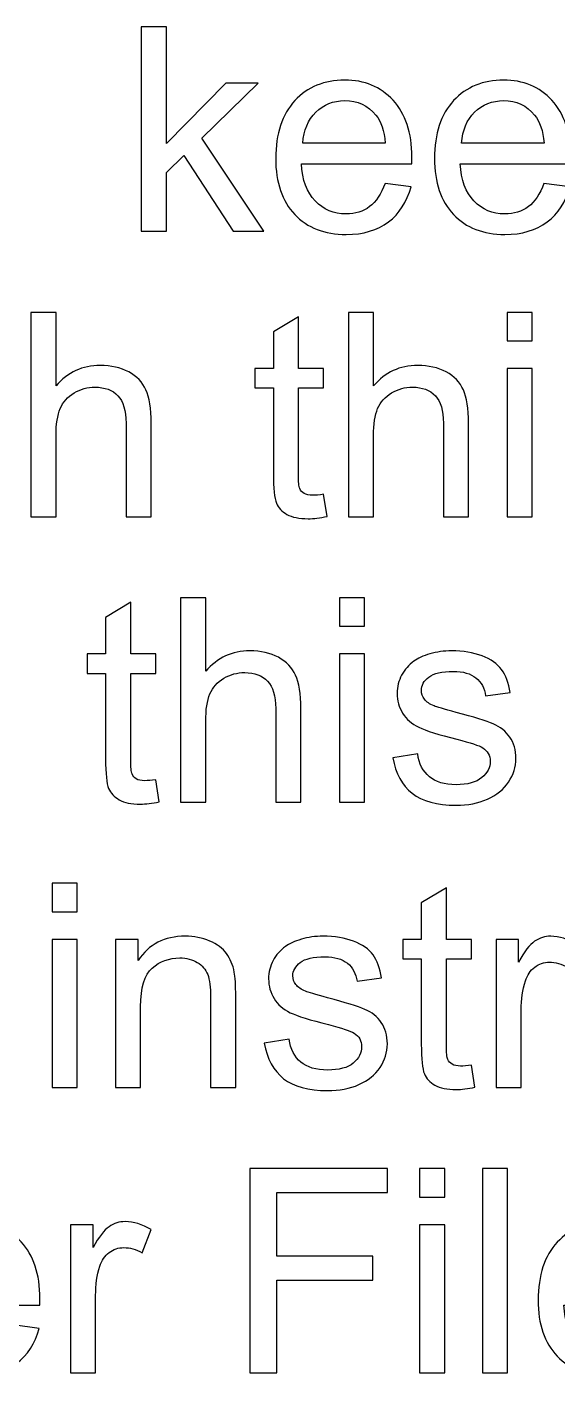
# Model space of a CAD drawing. Header units: centimetres. Extents: x -30.6 to 14.2, y -21.2 to 7.4.
# Drawn here: x -27.928 to -27.241, y -0.576 to 1.175 of the extents above; entities that cross this region are included whole.
import ezdxf

# ---------------------------------------------------------------- set-up
doc = ezdxf.new("R2010")
doc.units = ezdxf.units.CM
doc.header["$MEASUREMENT"] = 0
doc.layers.add('Layer 1', color=7, linetype='Continuous')

msp = doc.modelspace()

# ---------------------------------------------------------------- linework, layer by layer
at = {"layer": 'Layer 1'}
for points, knots in [([(-27.77995, 0.91001), (-27.77995, 0.91001), (-27.77995, 1.17523), (-27.77995, 1.17523), (-27.77995, 1.17523), (-27.77995, 1.17523), (-27.74735, 1.17523), (-27.74735, 1.17523), (-27.74735, 1.17523), (-27.74735, 1.17523), (-27.74735, 1.02416), (-27.74735, 1.02416), (-27.74735, 1.02416), (-27.74735, 1.02416), (-27.6703, 1.10226), (-27.6703, 1.10226), (-27.6703, 1.10226), (-27.6703, 1.10226), (-27.6282, 1.10226), (-27.6282, 1.10226), (-27.6282, 1.10226), (-27.6282, 1.10226), (-27.70154, 1.03083), (-27.70154, 1.03083), (-27.70154, 1.03083), (-27.70154, 1.03083), (-27.62079, 0.91001), (-27.62079, 0.91001), (-27.62079, 0.91001), (-27.62079, 0.91001), (-27.66092, 0.91001), (-27.66092, 0.91001), (-27.66092, 0.91001), (-27.66092, 0.91001), (-27.72476, 1.00823), (-27.72476, 1.00823), (-27.72476, 1.00823), (-27.72476, 1.00823), (-27.74735, 0.98625), (-27.74735, 0.98625), (-27.74735, 0.98625), (-27.74735, 0.98625), (-27.74735, 0.91001), (-27.74735, 0.91001), (-27.74735, 0.91001), (-27.74735, 0.91001), (-27.77995, 0.91001), (-27.77995, 0.91001)], [0, 0, 0, 0, 0.0769231, 0.0769231, 0.0769231, 0.0769231, 0.1538462, 0.1538462, 0.1538462, 0.1538462, 0.2307692, 0.2307692, 0.2307692, 0.2307692, 0.3076923, 0.3076923, 0.3076923, 0.3076923, 0.3846154, 0.3846154, 0.3846154, 0.3846154, 0.4615385, 0.4615385, 0.4615385, 0.4615385, 0.5384615, 0.5384615, 0.5384615, 0.5384615, 0.6153846, 0.6153846, 0.6153846, 0.6153846, 0.6923077, 0.6923077, 0.6923077, 0.6923077, 0.7692308, 0.7692308, 0.7692308, 0.7692308, 0.8461538, 0.8461538, 0.8461538, 0.8461538, 1, 1, 1, 1]), ([(-27.46373, 0.97224), (-27.46373, 0.97224), (-27.43003, 0.9678), (-27.43003, 0.9678), (-27.43003, 0.9678), (-27.43527, 0.94822), (-27.44509, 0.93298), (-27.45941, 0.92217), (-27.45941, 0.92217), (-27.47373, 0.91137), (-27.49201, 0.90594), (-27.5143, 0.90594), (-27.5143, 0.90594), (-27.54232, 0.90594), (-27.56455, 0.91458), (-27.58097, 0.93186), (-27.58097, 0.93186), (-27.59739, 0.94909), (-27.6056, 0.97335), (-27.6056, 1.00453), (-27.6056, 1.00453), (-27.6056, 1.03676), (-27.59733, 1.06182), (-27.58072, 1.0796), (-27.58072, 1.0796), (-27.56412, 1.09744), (-27.54257, 1.10633), (-27.51609, 1.10633), (-27.51609, 1.10633), (-27.49047, 1.10633), (-27.46954, 1.09763), (-27.4533, 1.08016), (-27.4533, 1.08016), (-27.43706, 1.06268), (-27.42891, 1.03811), (-27.42891, 1.00644), (-27.42891, 1.00644), (-27.42891, 1.00453), (-27.42898, 1.00163), (-27.4291, 0.9978), (-27.4291, 0.9978), (-27.4291, 0.9978), (-27.57227, 0.9978), (-27.57227, 0.9978), (-27.57227, 0.9978), (-27.57103, 0.97675), (-27.56511, 0.96057), (-27.55436, 0.9494), (-27.55436, 0.9494), (-27.54368, 0.93822), (-27.53029, 0.93261), (-27.5143, 0.93261), (-27.5143, 0.93261), (-27.50238, 0.93261), (-27.49219, 0.93575), (-27.4838, 0.94205), (-27.4838, 0.94205), (-27.47534, 0.94835), (-27.46867, 0.95841), (-27.46373, 0.97224)], [0, 0, 0, 0, 0.0625, 0.0625, 0.0625, 0.0625, 0.125, 0.125, 0.125, 0.125, 0.1875, 0.1875, 0.1875, 0.1875, 0.25, 0.25, 0.25, 0.25, 0.3125, 0.3125, 0.3125, 0.3125, 0.375, 0.375, 0.375, 0.375, 0.4375, 0.4375, 0.4375, 0.4375, 0.5, 0.5, 0.5, 0.5, 0.5625, 0.5625, 0.5625, 0.5625, 0.625, 0.625, 0.625, 0.625, 0.6875, 0.6875, 0.6875, 0.6875, 0.75, 0.75, 0.75, 0.75, 0.8125, 0.8125, 0.8125, 0.8125, 0.875, 0.875, 0.875, 0.875, 1, 1, 1, 1]), ([(-27.25771, 0.97224), (-27.25771, 0.97224), (-27.22401, 0.9678), (-27.22401, 0.9678), (-27.22401, 0.9678), (-27.22925, 0.94822), (-27.23907, 0.93298), (-27.25339, 0.92217), (-27.25339, 0.92217), (-27.26771, 0.91137), (-27.28599, 0.90594), (-27.30828, 0.90594), (-27.30828, 0.90594), (-27.3363, 0.90594), (-27.35853, 0.91458), (-27.37495, 0.93186), (-27.37495, 0.93186), (-27.39137, 0.94909), (-27.39958, 0.97335), (-27.39958, 1.00453), (-27.39958, 1.00453), (-27.39958, 1.03676), (-27.39131, 1.06182), (-27.3747, 1.0796), (-27.3747, 1.0796), (-27.3581, 1.09744), (-27.33655, 1.10633), (-27.31007, 1.10633), (-27.31007, 1.10633), (-27.28445, 1.10633), (-27.26352, 1.09763), (-27.24728, 1.08016), (-27.24728, 1.08016), (-27.23104, 1.06268), (-27.22289, 1.03811), (-27.22289, 1.00644), (-27.22289, 1.00644), (-27.22289, 1.00453), (-27.22296, 1.00163), (-27.22308, 0.9978), (-27.22308, 0.9978), (-27.22308, 0.9978), (-27.36625, 0.9978), (-27.36625, 0.9978), (-27.36625, 0.9978), (-27.36501, 0.97675), (-27.35909, 0.96057), (-27.34834, 0.9494), (-27.34834, 0.9494), (-27.33766, 0.93822), (-27.32427, 0.93261), (-27.30828, 0.93261), (-27.30828, 0.93261), (-27.29636, 0.93261), (-27.28617, 0.93575), (-27.27778, 0.94205), (-27.27778, 0.94205), (-27.26932, 0.94835), (-27.26265, 0.95841), (-27.25771, 0.97224)], [0, 0, 0, 0, 0.0625, 0.0625, 0.0625, 0.0625, 0.125, 0.125, 0.125, 0.125, 0.1875, 0.1875, 0.1875, 0.1875, 0.25, 0.25, 0.25, 0.25, 0.3125, 0.3125, 0.3125, 0.3125, 0.375, 0.375, 0.375, 0.375, 0.4375, 0.4375, 0.4375, 0.4375, 0.5, 0.5, 0.5, 0.5, 0.5625, 0.5625, 0.5625, 0.5625, 0.625, 0.625, 0.625, 0.625, 0.6875, 0.6875, 0.6875, 0.6875, 0.75, 0.75, 0.75, 0.75, 0.8125, 0.8125, 0.8125, 0.8125, 0.875, 0.875, 0.875, 0.875, 1, 1, 1, 1]), ([(-27.57041, 1.02447), (-27.57041, 1.02447), (-27.46336, 1.02447), (-27.46336, 1.02447), (-27.46336, 1.02447), (-27.46478, 1.04064), (-27.46892, 1.05275), (-27.47565, 1.06083), (-27.47565, 1.06083), (-27.48596, 1.07337), (-27.49942, 1.07966), (-27.5159, 1.07966), (-27.5159, 1.07966), (-27.53084, 1.07966), (-27.54337, 1.07466), (-27.55356, 1.06466), (-27.55356, 1.06466), (-27.56369, 1.05466), (-27.5693, 1.04126), (-27.57041, 1.02447)], [0, 0, 0, 0, 0.1666667, 0.1666667, 0.1666667, 0.1666667, 0.3333333, 0.3333333, 0.3333333, 0.3333333, 0.5, 0.5, 0.5, 0.5, 0.6666667, 0.6666667, 0.6666667, 0.6666667, 1, 1, 1, 1]), ([(-27.36439, 1.02447), (-27.36439, 1.02447), (-27.25734, 1.02447), (-27.25734, 1.02447), (-27.25734, 1.02447), (-27.25876, 1.04064), (-27.2629, 1.05275), (-27.26963, 1.06083), (-27.26963, 1.06083), (-27.27994, 1.07337), (-27.2934, 1.07966), (-27.30988, 1.07966), (-27.30988, 1.07966), (-27.32482, 1.07966), (-27.33735, 1.07466), (-27.34754, 1.06466), (-27.34754, 1.06466), (-27.35767, 1.05466), (-27.36328, 1.04126), (-27.36439, 1.02447)], [0, 0, 0, 0, 0.1666667, 0.1666667, 0.1666667, 0.1666667, 0.3333333, 0.3333333, 0.3333333, 0.3333333, 0.5, 0.5, 0.5, 0.5, 0.6666667, 0.6666667, 0.6666667, 0.6666667, 1, 1, 1, 1]), ([(-27.92316, 0.53959), (-27.92316, 0.53959), (-27.92316, 0.80481), (-27.92316, 0.80481), (-27.92316, 0.80481), (-27.92316, 0.80481), (-27.89057, 0.80481), (-27.89057, 0.80481), (-27.89057, 0.80481), (-27.89057, 0.80481), (-27.89057, 0.70937), (-27.89057, 0.70937), (-27.89057, 0.70937), (-27.87544, 0.72708), (-27.85636, 0.73591), (-27.83327, 0.73591), (-27.83327, 0.73591), (-27.81914, 0.73591), (-27.80685, 0.73313), (-27.79636, 0.72752), (-27.79636, 0.72752), (-27.78592, 0.7219), (-27.77845, 0.71418), (-27.77394, 0.7043), (-27.77394, 0.7043), (-27.76944, 0.69443), (-27.76722, 0.68004), (-27.76722, 0.66127), (-27.76722, 0.66127), (-27.76722, 0.66127), (-27.76722, 0.53959), (-27.76722, 0.53959), (-27.76722, 0.53959), (-27.76722, 0.53959), (-27.79981, 0.53959), (-27.79981, 0.53959), (-27.79981, 0.53959), (-27.79981, 0.53959), (-27.79981, 0.66115), (-27.79981, 0.66115), (-27.79981, 0.66115), (-27.79981, 0.67739), (-27.80333, 0.68924), (-27.81031, 0.69665), (-27.81031, 0.69665), (-27.81735, 0.70406), (-27.82722, 0.70776), (-27.84006, 0.70776), (-27.84006, 0.70776), (-27.84963, 0.70776), (-27.85865, 0.70529), (-27.86711, 0.70029), (-27.86711, 0.70029), (-27.87556, 0.69529), (-27.88155, 0.6885), (-27.88519, 0.67992), (-27.88519, 0.67992), (-27.88877, 0.6714), (-27.89057, 0.65961), (-27.89057, 0.64454), (-27.89057, 0.64454), (-27.89057, 0.64454), (-27.89057, 0.53959), (-27.89057, 0.53959), (-27.89057, 0.53959), (-27.89057, 0.53959), (-27.92316, 0.53959), (-27.92316, 0.53959)], [0, 0, 0, 0, 0.0555556, 0.0555556, 0.0555556, 0.0555556, 0.1111111, 0.1111111, 0.1111111, 0.1111111, 0.1666667, 0.1666667, 0.1666667, 0.1666667, 0.2222222, 0.2222222, 0.2222222, 0.2222222, 0.2777778, 0.2777778, 0.2777778, 0.2777778, 0.3333333, 0.3333333, 0.3333333, 0.3333333, 0.3888889, 0.3888889, 0.3888889, 0.3888889, 0.4444444, 0.4444444, 0.4444444, 0.4444444, 0.5, 0.5, 0.5, 0.5, 0.5555556, 0.5555556, 0.5555556, 0.5555556, 0.6111111, 0.6111111, 0.6111111, 0.6111111, 0.6666667, 0.6666667, 0.6666667, 0.6666667, 0.7222222, 0.7222222, 0.7222222, 0.7222222, 0.7777778, 0.7777778, 0.7777778, 0.7777778, 0.8333333, 0.8333333, 0.8333333, 0.8333333, 0.8888889, 0.8888889, 0.8888889, 0.8888889, 1, 1, 1, 1]), ([(-27.54347, 0.56867), (-27.54347, 0.56867), (-27.53903, 0.5399), (-27.53903, 0.5399), (-27.53903, 0.5399), (-27.54816, 0.53798), (-27.55638, 0.537), (-27.56354, 0.537), (-27.56354, 0.537), (-27.57533, 0.537), (-27.58447, 0.53885), (-27.59101, 0.54262), (-27.59101, 0.54262), (-27.59749, 0.54638), (-27.60206, 0.55126), (-27.60471, 0.55737), (-27.60471, 0.55737), (-27.60737, 0.56348), (-27.60867, 0.57632), (-27.60867, 0.59589), (-27.60867, 0.59589), (-27.60867, 0.59589), (-27.60867, 0.70665), (-27.60867, 0.70665), (-27.60867, 0.70665), (-27.60867, 0.70665), (-27.63274, 0.70665), (-27.63274, 0.70665), (-27.63274, 0.70665), (-27.63274, 0.70665), (-27.63274, 0.73184), (-27.63274, 0.73184), (-27.63274, 0.73184), (-27.63274, 0.73184), (-27.60867, 0.73184), (-27.60867, 0.73184), (-27.60867, 0.73184), (-27.60867, 0.73184), (-27.60867, 0.77938), (-27.60867, 0.77938), (-27.60867, 0.77938), (-27.60867, 0.77938), (-27.57607, 0.79895), (-27.57607, 0.79895), (-27.57607, 0.79895), (-27.57607, 0.79895), (-27.57607, 0.73184), (-27.57607, 0.73184), (-27.57607, 0.73184), (-27.57607, 0.73184), (-27.54347, 0.73184), (-27.54347, 0.73184), (-27.54347, 0.73184), (-27.54347, 0.73184), (-27.54347, 0.70665), (-27.54347, 0.70665), (-27.54347, 0.70665), (-27.54347, 0.70665), (-27.57607, 0.70665), (-27.57607, 0.70665), (-27.57607, 0.70665), (-27.57607, 0.70665), (-27.57607, 0.59404), (-27.57607, 0.59404), (-27.57607, 0.59404), (-27.57607, 0.58472), (-27.57551, 0.57873), (-27.57434, 0.57608), (-27.57434, 0.57608), (-27.57323, 0.57342), (-27.57138, 0.57132), (-27.56878, 0.56972), (-27.56878, 0.56972), (-27.56619, 0.56817), (-27.56249, 0.56737), (-27.55767, 0.56737), (-27.55767, 0.56737), (-27.55409, 0.56737), (-27.54934, 0.5678), (-27.54347, 0.56867)], [0, 0, 0, 0, 0.047619, 0.047619, 0.047619, 0.047619, 0.0952381, 0.0952381, 0.0952381, 0.0952381, 0.1428571, 0.1428571, 0.1428571, 0.1428571, 0.1904762, 0.1904762, 0.1904762, 0.1904762, 0.2380952, 0.2380952, 0.2380952, 0.2380952, 0.2857143, 0.2857143, 0.2857143, 0.2857143, 0.3333333, 0.3333333, 0.3333333, 0.3333333, 0.3809524, 0.3809524, 0.3809524, 0.3809524, 0.4285714, 0.4285714, 0.4285714, 0.4285714, 0.4761905, 0.4761905, 0.4761905, 0.4761905, 0.5238095, 0.5238095, 0.5238095, 0.5238095, 0.5714286, 0.5714286, 0.5714286, 0.5714286, 0.6190476, 0.6190476, 0.6190476, 0.6190476, 0.6666667, 0.6666667, 0.6666667, 0.6666667, 0.7142857, 0.7142857, 0.7142857, 0.7142857, 0.7619048, 0.7619048, 0.7619048, 0.7619048, 0.8095238, 0.8095238, 0.8095238, 0.8095238, 0.8571429, 0.8571429, 0.8571429, 0.8571429, 0.9047619, 0.9047619, 0.9047619, 0.9047619, 1, 1, 1, 1]), ([(-27.5113, 0.53959), (-27.5113, 0.53959), (-27.5113, 0.80481), (-27.5113, 0.80481), (-27.5113, 0.80481), (-27.5113, 0.80481), (-27.47871, 0.80481), (-27.47871, 0.80481), (-27.47871, 0.80481), (-27.47871, 0.80481), (-27.47871, 0.70937), (-27.47871, 0.70937), (-27.47871, 0.70937), (-27.46358, 0.72708), (-27.4445, 0.73591), (-27.42141, 0.73591), (-27.42141, 0.73591), (-27.40728, 0.73591), (-27.39499, 0.73313), (-27.3845, 0.72752), (-27.3845, 0.72752), (-27.37406, 0.7219), (-27.36659, 0.71418), (-27.36208, 0.7043), (-27.36208, 0.7043), (-27.35758, 0.69443), (-27.35536, 0.68004), (-27.35536, 0.66127), (-27.35536, 0.66127), (-27.35536, 0.66127), (-27.35536, 0.53959), (-27.35536, 0.53959), (-27.35536, 0.53959), (-27.35536, 0.53959), (-27.38795, 0.53959), (-27.38795, 0.53959), (-27.38795, 0.53959), (-27.38795, 0.53959), (-27.38795, 0.66115), (-27.38795, 0.66115), (-27.38795, 0.66115), (-27.38795, 0.67739), (-27.39147, 0.68924), (-27.39845, 0.69665), (-27.39845, 0.69665), (-27.40549, 0.70406), (-27.41536, 0.70776), (-27.4282, 0.70776), (-27.4282, 0.70776), (-27.43777, 0.70776), (-27.44679, 0.70529), (-27.45525, 0.70029), (-27.45525, 0.70029), (-27.4637, 0.69529), (-27.46969, 0.6885), (-27.47333, 0.67992), (-27.47333, 0.67992), (-27.47691, 0.6714), (-27.47871, 0.65961), (-27.47871, 0.64454), (-27.47871, 0.64454), (-27.47871, 0.64454), (-27.47871, 0.53959), (-27.47871, 0.53959), (-27.47871, 0.53959), (-27.47871, 0.53959), (-27.5113, 0.53959), (-27.5113, 0.53959)], [0, 0, 0, 0, 0.0555556, 0.0555556, 0.0555556, 0.0555556, 0.1111111, 0.1111111, 0.1111111, 0.1111111, 0.1666667, 0.1666667, 0.1666667, 0.1666667, 0.2222222, 0.2222222, 0.2222222, 0.2222222, 0.2777778, 0.2777778, 0.2777778, 0.2777778, 0.3333333, 0.3333333, 0.3333333, 0.3333333, 0.3888889, 0.3888889, 0.3888889, 0.3888889, 0.4444444, 0.4444444, 0.4444444, 0.4444444, 0.5, 0.5, 0.5, 0.5, 0.5555556, 0.5555556, 0.5555556, 0.5555556, 0.6111111, 0.6111111, 0.6111111, 0.6111111, 0.6666667, 0.6666667, 0.6666667, 0.6666667, 0.7222222, 0.7222222, 0.7222222, 0.7222222, 0.7777778, 0.7777778, 0.7777778, 0.7777778, 0.8333333, 0.8333333, 0.8333333, 0.8333333, 0.8888889, 0.8888889, 0.8888889, 0.8888889, 1, 1, 1, 1]), ([(-27.30528, 0.76777), (-27.30528, 0.76777), (-27.30528, 0.80481), (-27.30528, 0.80481), (-27.30528, 0.80481), (-27.30528, 0.80481), (-27.27269, 0.80481), (-27.27269, 0.80481), (-27.27269, 0.80481), (-27.27269, 0.80481), (-27.27269, 0.76777), (-27.27269, 0.76777), (-27.27269, 0.76777), (-27.27269, 0.76777), (-27.30528, 0.76777), (-27.30528, 0.76777)], [0, 0, 0, 0, 0.2, 0.2, 0.2, 0.2, 0.4, 0.4, 0.4, 0.4, 0.6, 0.6, 0.6, 0.6, 1, 1, 1, 1]), ([(-27.30528, 0.53959), (-27.30528, 0.53959), (-27.30528, 0.73184), (-27.30528, 0.73184), (-27.30528, 0.73184), (-27.30528, 0.73184), (-27.27269, 0.73184), (-27.27269, 0.73184), (-27.27269, 0.73184), (-27.27269, 0.73184), (-27.27269, 0.53959), (-27.27269, 0.53959), (-27.27269, 0.53959), (-27.27269, 0.53959), (-27.30528, 0.53959), (-27.30528, 0.53959)], [0, 0, 0, 0, 0.2, 0.2, 0.2, 0.2, 0.4, 0.4, 0.4, 0.4, 0.6, 0.6, 0.6, 0.6, 1, 1, 1, 1]), ([(-27.76113, 0.19825), (-27.76113, 0.19825), (-27.75669, 0.16948), (-27.75669, 0.16948), (-27.75669, 0.16948), (-27.76582, 0.16756), (-27.77404, 0.16658), (-27.7812, 0.16658), (-27.7812, 0.16658), (-27.79299, 0.16658), (-27.80213, 0.16843), (-27.80867, 0.1722), (-27.80867, 0.1722), (-27.81515, 0.17596), (-27.81972, 0.18084), (-27.82237, 0.18695), (-27.82237, 0.18695), (-27.82503, 0.19306), (-27.82633, 0.2059), (-27.82633, 0.22547), (-27.82633, 0.22547), (-27.82633, 0.22547), (-27.82633, 0.33623), (-27.82633, 0.33623), (-27.82633, 0.33623), (-27.82633, 0.33623), (-27.8504, 0.33623), (-27.8504, 0.33623), (-27.8504, 0.33623), (-27.8504, 0.33623), (-27.8504, 0.36142), (-27.8504, 0.36142), (-27.8504, 0.36142), (-27.8504, 0.36142), (-27.82633, 0.36142), (-27.82633, 0.36142), (-27.82633, 0.36142), (-27.82633, 0.36142), (-27.82633, 0.40896), (-27.82633, 0.40896), (-27.82633, 0.40896), (-27.82633, 0.40896), (-27.79373, 0.42853), (-27.79373, 0.42853), (-27.79373, 0.42853), (-27.79373, 0.42853), (-27.79373, 0.36142), (-27.79373, 0.36142), (-27.79373, 0.36142), (-27.79373, 0.36142), (-27.76113, 0.36142), (-27.76113, 0.36142), (-27.76113, 0.36142), (-27.76113, 0.36142), (-27.76113, 0.33623), (-27.76113, 0.33623), (-27.76113, 0.33623), (-27.76113, 0.33623), (-27.79373, 0.33623), (-27.79373, 0.33623), (-27.79373, 0.33623), (-27.79373, 0.33623), (-27.79373, 0.22362), (-27.79373, 0.22362), (-27.79373, 0.22362), (-27.79373, 0.2143), (-27.79317, 0.20831), (-27.792, 0.20566), (-27.792, 0.20566), (-27.79089, 0.203), (-27.78904, 0.2009), (-27.78644, 0.1993), (-27.78644, 0.1993), (-27.78385, 0.19775), (-27.78015, 0.19695), (-27.77533, 0.19695), (-27.77533, 0.19695), (-27.77175, 0.19695), (-27.767, 0.19738), (-27.76113, 0.19825)], [0, 0, 0, 0, 0.047619, 0.047619, 0.047619, 0.047619, 0.0952381, 0.0952381, 0.0952381, 0.0952381, 0.1428571, 0.1428571, 0.1428571, 0.1428571, 0.1904762, 0.1904762, 0.1904762, 0.1904762, 0.2380952, 0.2380952, 0.2380952, 0.2380952, 0.2857143, 0.2857143, 0.2857143, 0.2857143, 0.3333333, 0.3333333, 0.3333333, 0.3333333, 0.3809524, 0.3809524, 0.3809524, 0.3809524, 0.4285714, 0.4285714, 0.4285714, 0.4285714, 0.4761905, 0.4761905, 0.4761905, 0.4761905, 0.5238095, 0.5238095, 0.5238095, 0.5238095, 0.5714286, 0.5714286, 0.5714286, 0.5714286, 0.6190476, 0.6190476, 0.6190476, 0.6190476, 0.6666667, 0.6666667, 0.6666667, 0.6666667, 0.7142857, 0.7142857, 0.7142857, 0.7142857, 0.7619048, 0.7619048, 0.7619048, 0.7619048, 0.8095238, 0.8095238, 0.8095238, 0.8095238, 0.8571429, 0.8571429, 0.8571429, 0.8571429, 0.9047619, 0.9047619, 0.9047619, 0.9047619, 1, 1, 1, 1]), ([(-27.72896, 0.16917), (-27.72896, 0.16917), (-27.72896, 0.43439), (-27.72896, 0.43439), (-27.72896, 0.43439), (-27.72896, 0.43439), (-27.69637, 0.43439), (-27.69637, 0.43439), (-27.69637, 0.43439), (-27.69637, 0.43439), (-27.69637, 0.33895), (-27.69637, 0.33895), (-27.69637, 0.33895), (-27.68124, 0.35666), (-27.66216, 0.36549), (-27.63907, 0.36549), (-27.63907, 0.36549), (-27.62494, 0.36549), (-27.61265, 0.36271), (-27.60216, 0.3571), (-27.60216, 0.3571), (-27.59172, 0.35148), (-27.58425, 0.34376), (-27.57974, 0.33388), (-27.57974, 0.33388), (-27.57524, 0.32401), (-27.57302, 0.30962), (-27.57302, 0.29085), (-27.57302, 0.29085), (-27.57302, 0.29085), (-27.57302, 0.16917), (-27.57302, 0.16917), (-27.57302, 0.16917), (-27.57302, 0.16917), (-27.60561, 0.16917), (-27.60561, 0.16917), (-27.60561, 0.16917), (-27.60561, 0.16917), (-27.60561, 0.29073), (-27.60561, 0.29073), (-27.60561, 0.29073), (-27.60561, 0.30697), (-27.60913, 0.31882), (-27.61611, 0.32623), (-27.61611, 0.32623), (-27.62315, 0.33364), (-27.63302, 0.33734), (-27.64586, 0.33734), (-27.64586, 0.33734), (-27.65543, 0.33734), (-27.66445, 0.33487), (-27.67291, 0.32987), (-27.67291, 0.32987), (-27.68136, 0.32487), (-27.68735, 0.31808), (-27.69099, 0.3095), (-27.69099, 0.3095), (-27.69457, 0.30098), (-27.69637, 0.28919), (-27.69637, 0.27412), (-27.69637, 0.27412), (-27.69637, 0.27412), (-27.69637, 0.16917), (-27.69637, 0.16917), (-27.69637, 0.16917), (-27.69637, 0.16917), (-27.72896, 0.16917), (-27.72896, 0.16917)], [0, 0, 0, 0, 0.0555556, 0.0555556, 0.0555556, 0.0555556, 0.1111111, 0.1111111, 0.1111111, 0.1111111, 0.1666667, 0.1666667, 0.1666667, 0.1666667, 0.2222222, 0.2222222, 0.2222222, 0.2222222, 0.2777778, 0.2777778, 0.2777778, 0.2777778, 0.3333333, 0.3333333, 0.3333333, 0.3333333, 0.3888889, 0.3888889, 0.3888889, 0.3888889, 0.4444444, 0.4444444, 0.4444444, 0.4444444, 0.5, 0.5, 0.5, 0.5, 0.5555556, 0.5555556, 0.5555556, 0.5555556, 0.6111111, 0.6111111, 0.6111111, 0.6111111, 0.6666667, 0.6666667, 0.6666667, 0.6666667, 0.7222222, 0.7222222, 0.7222222, 0.7222222, 0.7777778, 0.7777778, 0.7777778, 0.7777778, 0.8333333, 0.8333333, 0.8333333, 0.8333333, 0.8888889, 0.8888889, 0.8888889, 0.8888889, 1, 1, 1, 1]), ([(-27.52294, 0.39735), (-27.52294, 0.39735), (-27.52294, 0.43439), (-27.52294, 0.43439), (-27.52294, 0.43439), (-27.52294, 0.43439), (-27.49035, 0.43439), (-27.49035, 0.43439), (-27.49035, 0.43439), (-27.49035, 0.43439), (-27.49035, 0.39735), (-27.49035, 0.39735), (-27.49035, 0.39735), (-27.49035, 0.39735), (-27.52294, 0.39735), (-27.52294, 0.39735)], [0, 0, 0, 0, 0.2, 0.2, 0.2, 0.2, 0.4, 0.4, 0.4, 0.4, 0.6, 0.6, 0.6, 0.6, 1, 1, 1, 1]), ([(-27.52294, 0.16917), (-27.52294, 0.16917), (-27.52294, 0.36142), (-27.52294, 0.36142), (-27.52294, 0.36142), (-27.52294, 0.36142), (-27.49035, 0.36142), (-27.49035, 0.36142), (-27.49035, 0.36142), (-27.49035, 0.36142), (-27.49035, 0.16917), (-27.49035, 0.16917), (-27.49035, 0.16917), (-27.49035, 0.16917), (-27.52294, 0.16917), (-27.52294, 0.16917)], [0, 0, 0, 0, 0.2, 0.2, 0.2, 0.2, 0.4, 0.4, 0.4, 0.4, 0.6, 0.6, 0.6, 0.6, 1, 1, 1, 1]), ([(-27.45362, 0.22659), (-27.45362, 0.22659), (-27.42139, 0.23177), (-27.42139, 0.23177), (-27.42139, 0.23177), (-27.4196, 0.21887), (-27.41454, 0.20899), (-27.40626, 0.20208), (-27.40626, 0.20208), (-27.39799, 0.19522), (-27.38639, 0.19177), (-27.37157, 0.19177), (-27.37157, 0.19177), (-27.35657, 0.19177), (-27.34545, 0.19479), (-27.33817, 0.2009), (-27.33817, 0.2009), (-27.33095, 0.20695), (-27.3273, 0.21411), (-27.3273, 0.22233), (-27.3273, 0.22233), (-27.3273, 0.22967), (-27.33058, 0.23548), (-27.33706, 0.23967), (-27.33706, 0.23967), (-27.34163, 0.24257), (-27.35274, 0.24622), (-27.3704, 0.25072), (-27.3704, 0.25072), (-27.39423, 0.25671), (-27.41071, 0.2619), (-27.41997, 0.26628), (-27.41997, 0.26628), (-27.42917, 0.27073), (-27.43615, 0.27678), (-27.4409, 0.28456), (-27.4409, 0.28456), (-27.44565, 0.29227), (-27.44806, 0.30085), (-27.44806, 0.31024), (-27.44806, 0.31024), (-27.44806, 0.31882), (-27.44609, 0.32672), (-27.4422, 0.33401), (-27.4422, 0.33401), (-27.43824, 0.34129), (-27.43294, 0.34734), (-27.42621, 0.35216), (-27.42621, 0.35216), (-27.42114, 0.35586), (-27.41423, 0.35901), (-27.40552, 0.3616), (-27.40552, 0.3616), (-27.39676, 0.3642), (-27.38744, 0.36549), (-27.37743, 0.36549), (-27.37743, 0.36549), (-27.36237, 0.36549), (-27.34916, 0.36333), (-27.3378, 0.35895), (-27.3378, 0.35895), (-27.32638, 0.35463), (-27.31798, 0.3487), (-27.31255, 0.34129), (-27.31255, 0.34129), (-27.30718, 0.33382), (-27.30341, 0.32388), (-27.30137, 0.31141), (-27.30137, 0.31141), (-27.30137, 0.31141), (-27.33323, 0.30697), (-27.33323, 0.30697), (-27.33323, 0.30697), (-27.33465, 0.31697), (-27.33885, 0.32481), (-27.34576, 0.33043), (-27.34576, 0.33043), (-27.35268, 0.33604), (-27.36243, 0.33882), (-27.37509, 0.33882), (-27.37509, 0.33882), (-27.38997, 0.33882), (-27.40065, 0.33635), (-27.40701, 0.33141), (-27.40701, 0.33141), (-27.41336, 0.32648), (-27.41657, 0.32067), (-27.41657, 0.31407), (-27.41657, 0.31407), (-27.41657, 0.30987), (-27.41528, 0.30604), (-27.41262, 0.30264), (-27.41262, 0.30264), (-27.40997, 0.29919), (-27.40583, 0.29629), (-27.40015, 0.294), (-27.40015, 0.294), (-27.39688, 0.29277), (-27.38737, 0.28999), (-27.37145, 0.28567), (-27.37145, 0.28567), (-27.34848, 0.27956), (-27.33243, 0.27449), (-27.32329, 0.2706), (-27.32329, 0.2706), (-27.31415, 0.26671), (-27.30699, 0.26097), (-27.30181, 0.25356), (-27.30181, 0.25356), (-27.29656, 0.24609), (-27.29397, 0.23683), (-27.29397, 0.22572), (-27.29397, 0.22572), (-27.29397, 0.21492), (-27.29711, 0.20473), (-27.30347, 0.19516), (-27.30347, 0.19516), (-27.30983, 0.18559), (-27.31897, 0.17818), (-27.33088, 0.17294), (-27.33088, 0.17294), (-27.34286, 0.16769), (-27.35638, 0.1651), (-27.37145, 0.1651), (-27.37145, 0.1651), (-27.39639, 0.1651), (-27.41546, 0.17028), (-27.42855, 0.18059), (-27.42855, 0.18059), (-27.44164, 0.19096), (-27.44997, 0.20627), (-27.45362, 0.22659)], [0, 0, 0, 0, 0.0294118, 0.0294118, 0.0294118, 0.0294118, 0.0588235, 0.0588235, 0.0588235, 0.0588235, 0.0882353, 0.0882353, 0.0882353, 0.0882353, 0.1176471, 0.1176471, 0.1176471, 0.1176471, 0.1470588, 0.1470588, 0.1470588, 0.1470588, 0.1764706, 0.1764706, 0.1764706, 0.1764706, 0.2058824, 0.2058824, 0.2058824, 0.2058824, 0.2352941, 0.2352941, 0.2352941, 0.2352941, 0.2647059, 0.2647059, 0.2647059, 0.2647059, 0.2941176, 0.2941176, 0.2941176, 0.2941176, 0.3235294, 0.3235294, 0.3235294, 0.3235294, 0.3529412, 0.3529412, 0.3529412, 0.3529412, 0.3823529, 0.3823529, 0.3823529, 0.3823529, 0.4117647, 0.4117647, 0.4117647, 0.4117647, 0.4411765, 0.4411765, 0.4411765, 0.4411765, 0.4705882, 0.4705882, 0.4705882, 0.4705882, 0.5, 0.5, 0.5, 0.5, 0.5294118, 0.5294118, 0.5294118, 0.5294118, 0.5588235, 0.5588235, 0.5588235, 0.5588235, 0.5882353, 0.5882353, 0.5882353, 0.5882353, 0.6176471, 0.6176471, 0.6176471, 0.6176471, 0.6470588, 0.6470588, 0.6470588, 0.6470588, 0.6764706, 0.6764706, 0.6764706, 0.6764706, 0.7058824, 0.7058824, 0.7058824, 0.7058824, 0.7352941, 0.7352941, 0.7352941, 0.7352941, 0.7647059, 0.7647059, 0.7647059, 0.7647059, 0.7941176, 0.7941176, 0.7941176, 0.7941176, 0.8235294, 0.8235294, 0.8235294, 0.8235294, 0.8529412, 0.8529412, 0.8529412, 0.8529412, 0.8823529, 0.8823529, 0.8823529, 0.8823529, 0.9117647, 0.9117647, 0.9117647, 0.9117647, 0.9411765, 0.9411765, 0.9411765, 0.9411765, 1, 1, 1, 1]), ([(-27.89573, 0.02693), (-27.89573, 0.02693), (-27.89573, 0.06397), (-27.89573, 0.06397), (-27.89573, 0.06397), (-27.89573, 0.06397), (-27.86314, 0.06397), (-27.86314, 0.06397), (-27.86314, 0.06397), (-27.86314, 0.06397), (-27.86314, 0.02693), (-27.86314, 0.02693), (-27.86314, 0.02693), (-27.86314, 0.02693), (-27.89573, 0.02693), (-27.89573, 0.02693)], [0, 0, 0, 0, 0.2, 0.2, 0.2, 0.2, 0.4, 0.4, 0.4, 0.4, 0.6, 0.6, 0.6, 0.6, 1, 1, 1, 1]), ([(-27.35146, -0.17217), (-27.35146, -0.17217), (-27.34702, -0.20094), (-27.34702, -0.20094), (-27.34702, -0.20094), (-27.35615, -0.20286), (-27.36437, -0.20384), (-27.37153, -0.20384), (-27.37153, -0.20384), (-27.38332, -0.20384), (-27.39246, -0.20199), (-27.399, -0.19822), (-27.399, -0.19822), (-27.40548, -0.19446), (-27.41005, -0.18958), (-27.4127, -0.18347), (-27.4127, -0.18347), (-27.41536, -0.17736), (-27.41666, -0.16452), (-27.41666, -0.14495), (-27.41666, -0.14495), (-27.41666, -0.14495), (-27.41666, -0.03419), (-27.41666, -0.03419), (-27.41666, -0.03419), (-27.41666, -0.03419), (-27.44073, -0.03419), (-27.44073, -0.03419), (-27.44073, -0.03419), (-27.44073, -0.03419), (-27.44073, -0.009), (-27.44073, -0.009), (-27.44073, -0.009), (-27.44073, -0.009), (-27.41666, -0.009), (-27.41666, -0.009), (-27.41666, -0.009), (-27.41666, -0.009), (-27.41666, 0.03854), (-27.41666, 0.03854), (-27.41666, 0.03854), (-27.41666, 0.03854), (-27.38406, 0.05811), (-27.38406, 0.05811), (-27.38406, 0.05811), (-27.38406, 0.05811), (-27.38406, -0.009), (-27.38406, -0.009), (-27.38406, -0.009), (-27.38406, -0.009), (-27.35146, -0.009), (-27.35146, -0.009), (-27.35146, -0.009), (-27.35146, -0.009), (-27.35146, -0.03419), (-27.35146, -0.03419), (-27.35146, -0.03419), (-27.35146, -0.03419), (-27.38406, -0.03419), (-27.38406, -0.03419), (-27.38406, -0.03419), (-27.38406, -0.03419), (-27.38406, -0.1468), (-27.38406, -0.1468), (-27.38406, -0.1468), (-27.38406, -0.15612), (-27.3835, -0.16211), (-27.38233, -0.16476), (-27.38233, -0.16476), (-27.38122, -0.16742), (-27.37937, -0.16952), (-27.37677, -0.17112), (-27.37677, -0.17112), (-27.37418, -0.17267), (-27.37048, -0.17347), (-27.36566, -0.17347), (-27.36566, -0.17347), (-27.36208, -0.17347), (-27.35733, -0.17304), (-27.35146, -0.17217)], [0, 0, 0, 0, 0.047619, 0.047619, 0.047619, 0.047619, 0.0952381, 0.0952381, 0.0952381, 0.0952381, 0.1428571, 0.1428571, 0.1428571, 0.1428571, 0.1904762, 0.1904762, 0.1904762, 0.1904762, 0.2380952, 0.2380952, 0.2380952, 0.2380952, 0.2857143, 0.2857143, 0.2857143, 0.2857143, 0.3333333, 0.3333333, 0.3333333, 0.3333333, 0.3809524, 0.3809524, 0.3809524, 0.3809524, 0.4285714, 0.4285714, 0.4285714, 0.4285714, 0.4761905, 0.4761905, 0.4761905, 0.4761905, 0.5238095, 0.5238095, 0.5238095, 0.5238095, 0.5714286, 0.5714286, 0.5714286, 0.5714286, 0.6190476, 0.6190476, 0.6190476, 0.6190476, 0.6666667, 0.6666667, 0.6666667, 0.6666667, 0.7142857, 0.7142857, 0.7142857, 0.7142857, 0.7619048, 0.7619048, 0.7619048, 0.7619048, 0.8095238, 0.8095238, 0.8095238, 0.8095238, 0.8571429, 0.8571429, 0.8571429, 0.8571429, 0.9047619, 0.9047619, 0.9047619, 0.9047619, 1, 1, 1, 1]), ([(-27.89573, -0.20125), (-27.89573, -0.20125), (-27.89573, -0.009), (-27.89573, -0.009), (-27.89573, -0.009), (-27.89573, -0.009), (-27.86314, -0.009), (-27.86314, -0.009), (-27.86314, -0.009), (-27.86314, -0.009), (-27.86314, -0.20125), (-27.86314, -0.20125), (-27.86314, -0.20125), (-27.86314, -0.20125), (-27.89573, -0.20125), (-27.89573, -0.20125)], [0, 0, 0, 0, 0.2, 0.2, 0.2, 0.2, 0.4, 0.4, 0.4, 0.4, 0.6, 0.6, 0.6, 0.6, 1, 1, 1, 1]), ([(-27.81344, -0.20125), (-27.81344, -0.20125), (-27.81344, -0.009), (-27.81344, -0.009), (-27.81344, -0.009), (-27.81344, -0.009), (-27.78418, -0.009), (-27.78418, -0.009), (-27.78418, -0.009), (-27.78418, -0.009), (-27.78418, -0.03629), (-27.78418, -0.03629), (-27.78418, -0.03629), (-27.7701, -0.01536), (-27.74973, -0.00493), (-27.72312, -0.00493), (-27.72312, -0.00493), (-27.71152, -0.00493), (-27.7009, -0.00703), (-27.6912, -0.01116), (-27.6912, -0.01116), (-27.68151, -0.0153), (-27.67423, -0.02079), (-27.66941, -0.02752), (-27.66941, -0.02752), (-27.6646, -0.03425), (-27.6612, -0.04228), (-27.65929, -0.05154), (-27.65929, -0.05154), (-27.65811, -0.05759), (-27.6575, -0.06815), (-27.6575, -0.08321), (-27.6575, -0.08321), (-27.6575, -0.08321), (-27.6575, -0.20125), (-27.6575, -0.20125), (-27.6575, -0.20125), (-27.6575, -0.20125), (-27.69009, -0.20125), (-27.69009, -0.20125), (-27.69009, -0.20125), (-27.69009, -0.20125), (-27.69009, -0.08444), (-27.69009, -0.08444), (-27.69009, -0.08444), (-27.69009, -0.07117), (-27.69133, -0.06123), (-27.69386, -0.05469), (-27.69386, -0.05469), (-27.69639, -0.04814), (-27.7009, -0.0429), (-27.70732, -0.03894), (-27.70732, -0.03894), (-27.71374, -0.03505), (-27.72133, -0.03308), (-27.72997, -0.03308), (-27.72997, -0.03308), (-27.7438, -0.03308), (-27.75572, -0.03746), (-27.76578, -0.04629), (-27.76578, -0.04629), (-27.77584, -0.05506), (-27.78085, -0.07179), (-27.78085, -0.09636), (-27.78085, -0.09636), (-27.78085, -0.09636), (-27.78085, -0.20125), (-27.78085, -0.20125), (-27.78085, -0.20125), (-27.78085, -0.20125), (-27.81344, -0.20125), (-27.81344, -0.20125)], [0, 0, 0, 0, 0.0526316, 0.0526316, 0.0526316, 0.0526316, 0.1052632, 0.1052632, 0.1052632, 0.1052632, 0.1578947, 0.1578947, 0.1578947, 0.1578947, 0.2105263, 0.2105263, 0.2105263, 0.2105263, 0.2631579, 0.2631579, 0.2631579, 0.2631579, 0.3157895, 0.3157895, 0.3157895, 0.3157895, 0.3684211, 0.3684211, 0.3684211, 0.3684211, 0.4210526, 0.4210526, 0.4210526, 0.4210526, 0.4736842, 0.4736842, 0.4736842, 0.4736842, 0.5263158, 0.5263158, 0.5263158, 0.5263158, 0.5789474, 0.5789474, 0.5789474, 0.5789474, 0.6315789, 0.6315789, 0.6315789, 0.6315789, 0.6842105, 0.6842105, 0.6842105, 0.6842105, 0.7368421, 0.7368421, 0.7368421, 0.7368421, 0.7894737, 0.7894737, 0.7894737, 0.7894737, 0.8421053, 0.8421053, 0.8421053, 0.8421053, 0.8947368, 0.8947368, 0.8947368, 0.8947368, 1, 1, 1, 1]), ([(-27.62039, -0.14383), (-27.62039, -0.14383), (-27.58816, -0.13865), (-27.58816, -0.13865), (-27.58816, -0.13865), (-27.58637, -0.15155), (-27.58131, -0.16143), (-27.57303, -0.16834), (-27.57303, -0.16834), (-27.56476, -0.1752), (-27.55316, -0.17865), (-27.53834, -0.17865), (-27.53834, -0.17865), (-27.52334, -0.17865), (-27.51222, -0.17563), (-27.50494, -0.16952), (-27.50494, -0.16952), (-27.49772, -0.16347), (-27.49407, -0.15631), (-27.49407, -0.14809), (-27.49407, -0.14809), (-27.49407, -0.14075), (-27.49735, -0.13494), (-27.50383, -0.13075), (-27.50383, -0.13075), (-27.5084, -0.12785), (-27.51951, -0.1242), (-27.53717, -0.1197), (-27.53717, -0.1197), (-27.561, -0.11371), (-27.57748, -0.10852), (-27.58674, -0.10414), (-27.58674, -0.10414), (-27.59594, -0.09969), (-27.60292, -0.09364), (-27.60767, -0.08586), (-27.60767, -0.08586), (-27.61242, -0.07815), (-27.61483, -0.06957), (-27.61483, -0.06018), (-27.61483, -0.06018), (-27.61483, -0.0516), (-27.61286, -0.0437), (-27.60897, -0.03641), (-27.60897, -0.03641), (-27.60501, -0.02913), (-27.59971, -0.02308), (-27.59298, -0.01826), (-27.59298, -0.01826), (-27.58791, -0.01456), (-27.581, -0.01141), (-27.57229, -0.00882), (-27.57229, -0.00882), (-27.56353, -0.00622), (-27.55421, -0.00493), (-27.5442, -0.00493), (-27.5442, -0.00493), (-27.52914, -0.00493), (-27.51593, -0.00709), (-27.50457, -0.01147), (-27.50457, -0.01147), (-27.49315, -0.01579), (-27.48475, -0.02172), (-27.47932, -0.02913), (-27.47932, -0.02913), (-27.47395, -0.0366), (-27.47018, -0.04654), (-27.46814, -0.05901), (-27.46814, -0.05901), (-27.46814, -0.05901), (-27.5, -0.06345), (-27.5, -0.06345), (-27.5, -0.06345), (-27.50142, -0.05345), (-27.50562, -0.04561), (-27.51253, -0.03999), (-27.51253, -0.03999), (-27.51945, -0.03438), (-27.5292, -0.0316), (-27.54186, -0.0316), (-27.54186, -0.0316), (-27.55674, -0.0316), (-27.56742, -0.03407), (-27.57378, -0.03901), (-27.57378, -0.03901), (-27.58013, -0.04394), (-27.58334, -0.04975), (-27.58334, -0.05635), (-27.58334, -0.05635), (-27.58334, -0.06055), (-27.58205, -0.06438), (-27.57939, -0.06778), (-27.57939, -0.06778), (-27.57674, -0.07123), (-27.5726, -0.07413), (-27.56692, -0.07642), (-27.56692, -0.07642), (-27.56365, -0.07765), (-27.55414, -0.08043), (-27.53822, -0.08475), (-27.53822, -0.08475), (-27.51525, -0.09086), (-27.4992, -0.09593), (-27.49006, -0.09982), (-27.49006, -0.09982), (-27.48092, -0.10371), (-27.47376, -0.10945), (-27.46858, -0.11686), (-27.46858, -0.11686), (-27.46333, -0.12433), (-27.46074, -0.13359), (-27.46074, -0.1447), (-27.46074, -0.1447), (-27.46074, -0.1555), (-27.46388, -0.16569), (-27.47024, -0.17526), (-27.47024, -0.17526), (-27.4766, -0.18483), (-27.48574, -0.19224), (-27.49765, -0.19748), (-27.49765, -0.19748), (-27.50963, -0.20273), (-27.52315, -0.20532), (-27.53822, -0.20532), (-27.53822, -0.20532), (-27.56316, -0.20532), (-27.58223, -0.20014), (-27.59532, -0.18983), (-27.59532, -0.18983), (-27.60841, -0.17946), (-27.61674, -0.16415), (-27.62039, -0.14383)], [0, 0, 0, 0, 0.0294118, 0.0294118, 0.0294118, 0.0294118, 0.0588235, 0.0588235, 0.0588235, 0.0588235, 0.0882353, 0.0882353, 0.0882353, 0.0882353, 0.1176471, 0.1176471, 0.1176471, 0.1176471, 0.1470588, 0.1470588, 0.1470588, 0.1470588, 0.1764706, 0.1764706, 0.1764706, 0.1764706, 0.2058824, 0.2058824, 0.2058824, 0.2058824, 0.2352941, 0.2352941, 0.2352941, 0.2352941, 0.2647059, 0.2647059, 0.2647059, 0.2647059, 0.2941176, 0.2941176, 0.2941176, 0.2941176, 0.3235294, 0.3235294, 0.3235294, 0.3235294, 0.3529412, 0.3529412, 0.3529412, 0.3529412, 0.3823529, 0.3823529, 0.3823529, 0.3823529, 0.4117647, 0.4117647, 0.4117647, 0.4117647, 0.4411765, 0.4411765, 0.4411765, 0.4411765, 0.4705882, 0.4705882, 0.4705882, 0.4705882, 0.5, 0.5, 0.5, 0.5, 0.5294118, 0.5294118, 0.5294118, 0.5294118, 0.5588235, 0.5588235, 0.5588235, 0.5588235, 0.5882353, 0.5882353, 0.5882353, 0.5882353, 0.6176471, 0.6176471, 0.6176471, 0.6176471, 0.6470588, 0.6470588, 0.6470588, 0.6470588, 0.6764706, 0.6764706, 0.6764706, 0.6764706, 0.7058824, 0.7058824, 0.7058824, 0.7058824, 0.7352941, 0.7352941, 0.7352941, 0.7352941, 0.7647059, 0.7647059, 0.7647059, 0.7647059, 0.7941176, 0.7941176, 0.7941176, 0.7941176, 0.8235294, 0.8235294, 0.8235294, 0.8235294, 0.8529412, 0.8529412, 0.8529412, 0.8529412, 0.8823529, 0.8823529, 0.8823529, 0.8823529, 0.9117647, 0.9117647, 0.9117647, 0.9117647, 0.9411765, 0.9411765, 0.9411765, 0.9411765, 1, 1, 1, 1]), ([(-27.31966, -0.20125), (-27.31966, -0.20125), (-27.31966, -0.009), (-27.31966, -0.009), (-27.31966, -0.009), (-27.31966, -0.009), (-27.2904, -0.009), (-27.2904, -0.009), (-27.2904, -0.009), (-27.2904, -0.009), (-27.2904, -0.03845), (-27.2904, -0.03845), (-27.2904, -0.03845), (-27.28293, -0.02481), (-27.27601, -0.01579), (-27.26966, -0.01147), (-27.26966, -0.01147), (-27.2633, -0.00709), (-27.25632, -0.00493), (-27.24873, -0.00493), (-27.24873, -0.00493), (-27.23774, -0.00493), (-27.22656, -0.00838), (-27.2152, -0.01524), (-27.2152, -0.01524), (-27.2152, -0.01524), (-27.22681, -0.0453), (-27.22681, -0.0453), (-27.22681, -0.0453), (-27.23471, -0.04086), (-27.24262, -0.03864), (-27.25052, -0.03864), (-27.25052, -0.03864), (-27.25762, -0.03864), (-27.26398, -0.0408), (-27.26959, -0.04506), (-27.26959, -0.04506), (-27.27521, -0.04932), (-27.27923, -0.05524), (-27.28163, -0.06284), (-27.28163, -0.06284), (-27.28528, -0.07438), (-27.28707, -0.08704), (-27.28707, -0.1008), (-27.28707, -0.1008), (-27.28707, -0.1008), (-27.28707, -0.20125), (-27.28707, -0.20125), (-27.28707, -0.20125), (-27.28707, -0.20125), (-27.31966, -0.20125), (-27.31966, -0.20125)], [0, 0, 0, 0, 0.0714286, 0.0714286, 0.0714286, 0.0714286, 0.1428571, 0.1428571, 0.1428571, 0.1428571, 0.2142857, 0.2142857, 0.2142857, 0.2142857, 0.2857143, 0.2857143, 0.2857143, 0.2857143, 0.3571429, 0.3571429, 0.3571429, 0.3571429, 0.4285714, 0.4285714, 0.4285714, 0.4285714, 0.5, 0.5, 0.5, 0.5, 0.5714286, 0.5714286, 0.5714286, 0.5714286, 0.6428571, 0.6428571, 0.6428571, 0.6428571, 0.7142857, 0.7142857, 0.7142857, 0.7142857, 0.7857143, 0.7857143, 0.7857143, 0.7857143, 0.8571429, 0.8571429, 0.8571429, 0.8571429, 1, 1, 1, 1]), ([(-27.63928, -0.57167), (-27.63928, -0.57167), (-27.63928, -0.30645), (-27.63928, -0.30645), (-27.63928, -0.30645), (-27.63928, -0.30645), (-27.46036, -0.30645), (-27.46036, -0.30645), (-27.46036, -0.30645), (-27.46036, -0.30645), (-27.46036, -0.33756), (-27.46036, -0.33756), (-27.46036, -0.33756), (-27.46036, -0.33756), (-27.60409, -0.33756), (-27.60409, -0.33756), (-27.60409, -0.33756), (-27.60409, -0.33756), (-27.60409, -0.42017), (-27.60409, -0.42017), (-27.60409, -0.42017), (-27.60409, -0.42017), (-27.47962, -0.42017), (-27.47962, -0.42017), (-27.47962, -0.42017), (-27.47962, -0.42017), (-27.47962, -0.45128), (-27.47962, -0.45128), (-27.47962, -0.45128), (-27.47962, -0.45128), (-27.60409, -0.45128), (-27.60409, -0.45128), (-27.60409, -0.45128), (-27.60409, -0.45128), (-27.60409, -0.57167), (-27.60409, -0.57167), (-27.60409, -0.57167), (-27.60409, -0.57167), (-27.63928, -0.57167), (-27.63928, -0.57167)], [0, 0, 0, 0, 0.0909091, 0.0909091, 0.0909091, 0.0909091, 0.1818182, 0.1818182, 0.1818182, 0.1818182, 0.2727273, 0.2727273, 0.2727273, 0.2727273, 0.3636364, 0.3636364, 0.3636364, 0.3636364, 0.4545455, 0.4545455, 0.4545455, 0.4545455, 0.5454545, 0.5454545, 0.5454545, 0.5454545, 0.6363636, 0.6363636, 0.6363636, 0.6363636, 0.7272727, 0.7272727, 0.7272727, 0.7272727, 0.8181818, 0.8181818, 0.8181818, 0.8181818, 1, 1, 1, 1]), ([(-27.41894, -0.34349), (-27.41894, -0.34349), (-27.41894, -0.30645), (-27.41894, -0.30645), (-27.41894, -0.30645), (-27.41894, -0.30645), (-27.38635, -0.30645), (-27.38635, -0.30645), (-27.38635, -0.30645), (-27.38635, -0.30645), (-27.38635, -0.34349), (-27.38635, -0.34349), (-27.38635, -0.34349), (-27.38635, -0.34349), (-27.41894, -0.34349), (-27.41894, -0.34349)], [0, 0, 0, 0, 0.2, 0.2, 0.2, 0.2, 0.4, 0.4, 0.4, 0.4, 0.6, 0.6, 0.6, 0.6, 1, 1, 1, 1]), ([(-27.33739, -0.57167), (-27.33739, -0.57167), (-27.33739, -0.30645), (-27.33739, -0.30645), (-27.33739, -0.30645), (-27.33739, -0.30645), (-27.3048, -0.30645), (-27.3048, -0.30645), (-27.3048, -0.30645), (-27.3048, -0.30645), (-27.3048, -0.57167), (-27.3048, -0.57167), (-27.3048, -0.57167), (-27.3048, -0.57167), (-27.33739, -0.57167), (-27.33739, -0.57167)], [0, 0, 0, 0, 0.2, 0.2, 0.2, 0.2, 0.4, 0.4, 0.4, 0.4, 0.6, 0.6, 0.6, 0.6, 1, 1, 1, 1]), ([(-27.94636, -0.50944), (-27.94636, -0.50944), (-27.91266, -0.51388), (-27.91266, -0.51388), (-27.91266, -0.51388), (-27.9179, -0.53346), (-27.92772, -0.5487), (-27.94204, -0.55951), (-27.94204, -0.55951), (-27.95636, -0.57031), (-27.97464, -0.57574), (-27.99693, -0.57574), (-27.99693, -0.57574), (-28.02495, -0.57574), (-28.04718, -0.5671), (-28.0636, -0.54982), (-28.0636, -0.54982), (-28.08002, -0.53259), (-28.08823, -0.50833), (-28.08823, -0.47715), (-28.08823, -0.47715), (-28.08823, -0.44492), (-28.07996, -0.41986), (-28.06335, -0.40208), (-28.06335, -0.40208), (-28.04675, -0.38424), (-28.0252, -0.37535), (-27.99872, -0.37535), (-27.99872, -0.37535), (-27.9731, -0.37535), (-27.95217, -0.38405), (-27.93593, -0.40152), (-27.93593, -0.40152), (-27.91969, -0.419), (-27.91154, -0.44357), (-27.91154, -0.47524), (-27.91154, -0.47524), (-27.91154, -0.47715), (-27.91161, -0.48005), (-27.91173, -0.48388), (-27.91173, -0.48388), (-27.91173, -0.48388), (-28.0549, -0.48388), (-28.0549, -0.48388), (-28.0549, -0.48388), (-28.05366, -0.50493), (-28.04774, -0.52111), (-28.03699, -0.53228), (-28.03699, -0.53228), (-28.02631, -0.54346), (-28.01292, -0.54907), (-27.99693, -0.54907), (-27.99693, -0.54907), (-27.98501, -0.54907), (-27.97482, -0.54593), (-27.96643, -0.53963), (-27.96643, -0.53963), (-27.95797, -0.53333), (-27.9513, -0.52327), (-27.94636, -0.50944)], [0, 0, 0, 0, 0.0625, 0.0625, 0.0625, 0.0625, 0.125, 0.125, 0.125, 0.125, 0.1875, 0.1875, 0.1875, 0.1875, 0.25, 0.25, 0.25, 0.25, 0.3125, 0.3125, 0.3125, 0.3125, 0.375, 0.375, 0.375, 0.375, 0.4375, 0.4375, 0.4375, 0.4375, 0.5, 0.5, 0.5, 0.5, 0.5625, 0.5625, 0.5625, 0.5625, 0.625, 0.625, 0.625, 0.625, 0.6875, 0.6875, 0.6875, 0.6875, 0.75, 0.75, 0.75, 0.75, 0.8125, 0.8125, 0.8125, 0.8125, 0.875, 0.875, 0.875, 0.875, 1, 1, 1, 1]), ([(-27.87184, -0.57167), (-27.87184, -0.57167), (-27.87184, -0.37942), (-27.87184, -0.37942), (-27.87184, -0.37942), (-27.87184, -0.37942), (-27.84258, -0.37942), (-27.84258, -0.37942), (-27.84258, -0.37942), (-27.84258, -0.37942), (-27.84258, -0.40887), (-27.84258, -0.40887), (-27.84258, -0.40887), (-27.83511, -0.39523), (-27.82819, -0.38621), (-27.82184, -0.38189), (-27.82184, -0.38189), (-27.81548, -0.37751), (-27.8085, -0.37535), (-27.80091, -0.37535), (-27.80091, -0.37535), (-27.78992, -0.37535), (-27.77874, -0.3788), (-27.76738, -0.38566), (-27.76738, -0.38566), (-27.76738, -0.38566), (-27.77899, -0.41572), (-27.77899, -0.41572), (-27.77899, -0.41572), (-27.78689, -0.41128), (-27.7948, -0.40906), (-27.8027, -0.40906), (-27.8027, -0.40906), (-27.8098, -0.40906), (-27.81616, -0.41122), (-27.82177, -0.41548), (-27.82177, -0.41548), (-27.82739, -0.41974), (-27.83141, -0.42566), (-27.83381, -0.43326), (-27.83381, -0.43326), (-27.83746, -0.4448), (-27.83925, -0.45746), (-27.83925, -0.47122), (-27.83925, -0.47122), (-27.83925, -0.47122), (-27.83925, -0.57167), (-27.83925, -0.57167), (-27.83925, -0.57167), (-27.83925, -0.57167), (-27.87184, -0.57167), (-27.87184, -0.57167)], [0, 0, 0, 0, 0.0714286, 0.0714286, 0.0714286, 0.0714286, 0.1428571, 0.1428571, 0.1428571, 0.1428571, 0.2142857, 0.2142857, 0.2142857, 0.2142857, 0.2857143, 0.2857143, 0.2857143, 0.2857143, 0.3571429, 0.3571429, 0.3571429, 0.3571429, 0.4285714, 0.4285714, 0.4285714, 0.4285714, 0.5, 0.5, 0.5, 0.5, 0.5714286, 0.5714286, 0.5714286, 0.5714286, 0.6428571, 0.6428571, 0.6428571, 0.6428571, 0.7142857, 0.7142857, 0.7142857, 0.7142857, 0.7857143, 0.7857143, 0.7857143, 0.7857143, 0.8571429, 0.8571429, 0.8571429, 0.8571429, 1, 1, 1, 1]), ([(-27.41894, -0.57167), (-27.41894, -0.57167), (-27.41894, -0.37942), (-27.41894, -0.37942), (-27.41894, -0.37942), (-27.41894, -0.37942), (-27.38635, -0.37942), (-27.38635, -0.37942), (-27.38635, -0.37942), (-27.38635, -0.37942), (-27.38635, -0.57167), (-27.38635, -0.57167), (-27.38635, -0.57167), (-27.38635, -0.57167), (-27.41894, -0.57167), (-27.41894, -0.57167)], [0, 0, 0, 0, 0.2, 0.2, 0.2, 0.2, 0.4, 0.4, 0.4, 0.4, 0.6, 0.6, 0.6, 0.6, 1, 1, 1, 1]), ([(-27.12323, -0.50944), (-27.12323, -0.50944), (-27.08953, -0.51388), (-27.08953, -0.51388), (-27.08953, -0.51388), (-27.09477, -0.53346), (-27.10459, -0.5487), (-27.11891, -0.55951), (-27.11891, -0.55951), (-27.13323, -0.57031), (-27.15151, -0.57574), (-27.1738, -0.57574), (-27.1738, -0.57574), (-27.20182, -0.57574), (-27.22405, -0.5671), (-27.24047, -0.54982), (-27.24047, -0.54982), (-27.25689, -0.53259), (-27.2651, -0.50833), (-27.2651, -0.47715), (-27.2651, -0.47715), (-27.2651, -0.44492), (-27.25683, -0.41986), (-27.24022, -0.40208), (-27.24022, -0.40208), (-27.22362, -0.38424), (-27.20207, -0.37535), (-27.17559, -0.37535), (-27.17559, -0.37535), (-27.14997, -0.37535), (-27.12904, -0.38405), (-27.1128, -0.40152), (-27.1128, -0.40152), (-27.09656, -0.419), (-27.08841, -0.44357), (-27.08841, -0.47524), (-27.08841, -0.47524), (-27.08841, -0.47715), (-27.08848, -0.48005), (-27.0886, -0.48388), (-27.0886, -0.48388), (-27.0886, -0.48388), (-27.23177, -0.48388), (-27.23177, -0.48388), (-27.23177, -0.48388), (-27.23053, -0.50493), (-27.22461, -0.52111), (-27.21386, -0.53228), (-27.21386, -0.53228), (-27.20318, -0.54346), (-27.18979, -0.54907), (-27.1738, -0.54907), (-27.1738, -0.54907), (-27.16188, -0.54907), (-27.15169, -0.54593), (-27.1433, -0.53963), (-27.1433, -0.53963), (-27.13484, -0.53333), (-27.12817, -0.52327), (-27.12323, -0.50944)], [0, 0, 0, 0, 0.0625, 0.0625, 0.0625, 0.0625, 0.125, 0.125, 0.125, 0.125, 0.1875, 0.1875, 0.1875, 0.1875, 0.25, 0.25, 0.25, 0.25, 0.3125, 0.3125, 0.3125, 0.3125, 0.375, 0.375, 0.375, 0.375, 0.4375, 0.4375, 0.4375, 0.4375, 0.5, 0.5, 0.5, 0.5, 0.5625, 0.5625, 0.5625, 0.5625, 0.625, 0.625, 0.625, 0.625, 0.6875, 0.6875, 0.6875, 0.6875, 0.75, 0.75, 0.75, 0.75, 0.8125, 0.8125, 0.8125, 0.8125, 0.875, 0.875, 0.875, 0.875, 1, 1, 1, 1])]:
    msp.add_open_spline(points, degree=3, knots=knots, dxfattribs=at)

doc.saveas('drawing.dxf')
